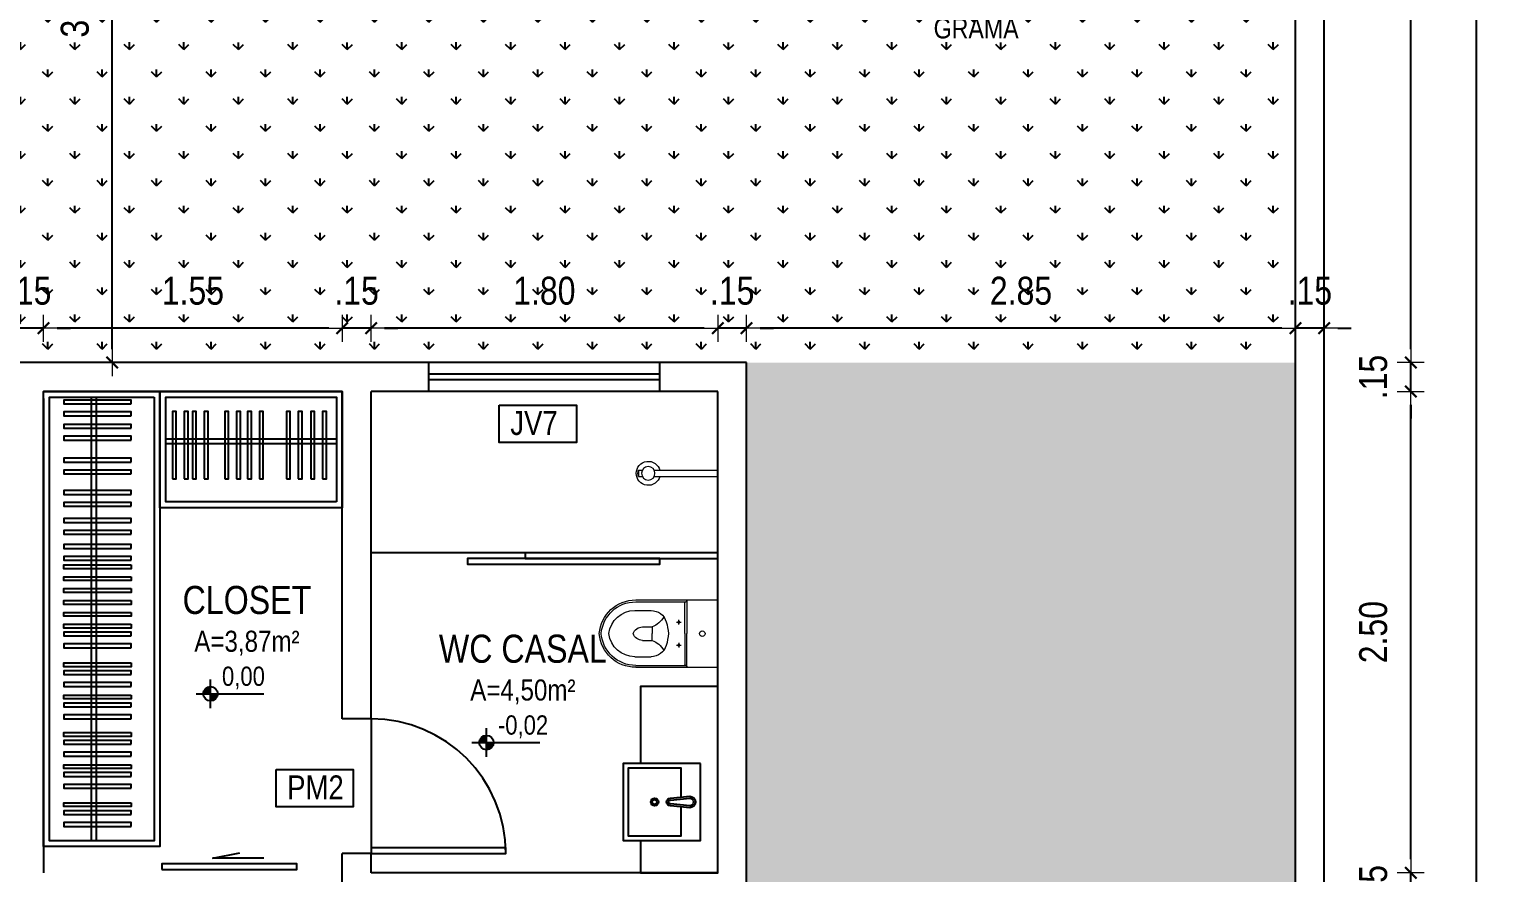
# Model space of a CAD drawing. Header units: millimetres. Extents: x -6300 to 1991, y -4770 to 4545.
# Drawn here: x 1511.11 to 1518.69, y 104.56 to 108.94 of the extents above; entities that cross this region are included whole.
import ezdxf
from ezdxf.enums import TextEntityAlignment as Align

# ---------------------------------------------------------------- set-up
doc = ezdxf.new("R2010")
doc.units = ezdxf.units.MM
doc.header["$LTSCALE"] = 20
doc.header["$MEASUREMENT"] = 0
doc.linetypes.add('HIDDEN2', pattern=[0.1875, 0.125, -0.0625])
doc.layers.get('0').update_dxf_attribs({"linetype": 'CONTINUOUS'})
doc.layers.get('DEFPOINTS').update_dxf_attribs({"linetype": 'CONTINUOUS'})
for name, color, linetype in [('003', 3, 'CONTINUOUS'), ('AR-MOB', 252, 'CONTINUOUS'), ('COTA', 7, 'CONTINUOUS'), ('E-hatch', 8, 'CONTINUOUS'), ('E-txt-g', 3, 'CONTINUOUS'), ('LAYER1', 7, 'CONTINUOUS'), ('MOB', 251, 'CONTINUOUS')]:
    doc.layers.add(name, color=color, linetype=linetype)
for name, color, linetype, lineweight in [('E-Lay-9', 9, 'CONTINUOUS', 9), ('E-Pen-C', 4, 'CONTINUOUS', 15), ('E-Pen-G', 3, 'CONTINUOUS', 30), ('E-Txt-W', 7, 'CONTINUOUS', 20)]:
    doc.layers.add(name, color=color, linetype=linetype, lineweight=lineweight)
doc.styles.add('F2', font='ARIALN.TTF')
doc.styles.add('REG60', font='romans.shx', dxfattribs={"width": 0.8, "height": 0.15})
doc.styles.add('REG80', font='romans.shx', dxfattribs={"width": 0.8, "height": 0.2})
doc.dimstyles.new('DIMENSION-1', dxfattribs={"dimtxt": 0.145, "dimasz": 0.07, "dimexe": 1, "dimexo": 0, "dimgap": 0.12, "dimtad": 1, "dimzin": 7, "dimdsep": 46, "dimtxsty": 'F2', "dimblk1": 'TRACO', "dimblk2": 'TRACO', "dimsah": 1, "dimcen": 1, "dimse1": 1, "dimse2": 1, "dimclrd": 4, "dimclre": 256, "dimclrt": 4, "dimadec": 8, "dimazin": 0, "dimtfac": 1, "dimtix": 1, "dimtmove": 2, "dimatfit": 3, "dimldrblk": 'TRACO', "dimfxl": 1, "dimtolj": 1, "dimtzin": 0, "dimarcsym": 0})
pattern_1 = [(90, (-60.41372, 66.12446), (-0.141421356, 0.141421356), [0.0375, -0.245342713]), (45, (-60.41372, 66.12446), (-0.141421356, 0.141421356), [0.0375, -0.1625]), (135, (-60.41372, 66.12446), (-0.141421356, -0.141421356), [0.0375, -0.1625])]

# ---------------------------------------------------------------- blocks, each defined once
blk = doc.blocks.new('TRACO')
at = {"layer": 'E-Pen-C'}
for p, q in [((-1, 0), (1, 0)), ((0, 1), (0, -1))]:
    blk.add_line(p, q, dxfattribs=at)
at = {"layer": 'E-Pen-G'}
blk.add_line((-0.42, -0.42), (0.42, 0.42), dxfattribs=at)
blk = doc.blocks.new('*D389')
at = {"layer": 'COTA', "color": 4, "linetype": 'Continuous', "lineweight": -2}
blk.add_line((1511.5373, 107.2779), (1511.5373, 110.8379), dxfattribs=at)
at = {"layer": 'DEFPOINTS', "color": 0, "linetype": 'Continuous'}
for p in [(1511.0309, 110.9079, -2.0762), (1511.5373, 110.9079), (1511.0309, 107.2079)]:
    blk.add_point(p, dxfattribs=at)
at = {"layer": 'COTA', "color": 4, "linetype": 'Continuous', "lineweight": -2, "xscale": 0.07, "yscale": 0.07, "zscale": 0.07}
for p, rotation in [((1511.5373, 110.9079), 90), ((1511.5373, 107.2079), 270)]:
    blk.add_blockref('TRACO', p, dxfattribs=dict(at, rotation=rotation))
at = {"layer": 'COTA', "color": 4, "linetype": 'Continuous', "insert": (1511.3433, 109.0579), "char_height": 0.145, "attachment_point": 5, "rotation": 90, "style": 'F2'}
blk.add_mtext('\\A1;3.70', dxfattribs=at)
blk = doc.blocks.new('*D414')
at = {"layer": 'COTA', "color": 4, "linetype": 'Continuous', "lineweight": -2}
for p, q in [((1518.2796, 104.6279), (1518.2796, 104.6979)), ((1518.2796, 104.4079), (1518.2796, 104.5579)), ((1518.2796, 104.3379), (1518.2796, 104.2679))]:
    blk.add_line(p, q, dxfattribs=at)
at = {"layer": 'DEFPOINTS', "color": 0, "linetype": 'Continuous'}
for p in [(1514.6809, 104.5579, -1.8296), (1518.2796, 104.5579), (1514.6809, 104.4079, -1.8296)]:
    blk.add_point(p, dxfattribs=at)
at = {"layer": 'COTA', "color": 4, "linetype": 'Continuous', "lineweight": -2, "xscale": 0.07, "yscale": 0.07, "zscale": 0.07}
for p, rotation in [((1518.2796, 104.5579), 270), ((1518.2796, 104.4079), 90)]:
    blk.add_blockref('TRACO', p, dxfattribs=dict(at, rotation=rotation))
at = {"layer": 'COTA', "color": 4, "linetype": 'Continuous', "insert": (1518.0855, 104.4829), "char_height": 0.145, "attachment_point": 5, "rotation": 90, "style": 'F2'}
blk.add_mtext('\\A1;.15', dxfattribs=at)
blk = doc.blocks.new('*D415')
at = {"layer": 'COTA', "color": 4, "linetype": 'Continuous', "lineweight": -2}
blk.add_line((1518.2796, 104.6279), (1518.2796, 106.9879), dxfattribs=at)
at = {"layer": 'DEFPOINTS', "color": 0, "linetype": 'Continuous'}
for p in [(1514.6809, 107.0579, -1.8296), (1518.2796, 107.0579), (1514.6809, 104.5579, -1.8296)]:
    blk.add_point(p, dxfattribs=at)
at = {"layer": 'COTA', "color": 4, "linetype": 'Continuous', "lineweight": -2, "xscale": 0.07, "yscale": 0.07, "zscale": 0.07}
for p, rotation in [((1518.2796, 107.0579), 90), ((1518.2796, 104.5579), 270)]:
    blk.add_blockref('TRACO', p, dxfattribs=dict(at, rotation=rotation))
at = {"layer": 'COTA', "color": 4, "linetype": 'Continuous', "insert": (1518.0855, 105.8079), "char_height": 0.145, "attachment_point": 5, "rotation": 90, "style": 'F2'}
blk.add_mtext('\\A1;2.50', dxfattribs=at)
blk = doc.blocks.new('*D416')
at = {"layer": 'COTA', "color": 4, "linetype": 'Continuous', "lineweight": -2}
for p, q in [((1518.2796, 107.2779), (1518.2796, 107.3479)), ((1518.2796, 107.0579), (1518.2796, 107.2079)), ((1518.2796, 106.9879), (1518.2796, 106.9179))]:
    blk.add_line(p, q, dxfattribs=at)
at = {"layer": 'DEFPOINTS', "color": 0, "linetype": 'Continuous'}
for p in [(1514.6809, 107.2079, -1.8296), (1518.2796, 107.2079), (1514.6809, 107.0579, -1.8296)]:
    blk.add_point(p, dxfattribs=at)
at = {"layer": 'COTA', "color": 4, "linetype": 'Continuous', "lineweight": -2, "xscale": 0.07, "yscale": 0.07, "zscale": 0.07}
for p, rotation in [((1518.2796, 107.2079), 270), ((1518.2796, 107.0579), 90)]:
    blk.add_blockref('TRACO', p, dxfattribs=dict(at, rotation=rotation))
at = {"layer": 'COTA', "color": 4, "linetype": 'Continuous', "insert": (1518.0855, 107.1329), "char_height": 0.145, "attachment_point": 5, "rotation": 90, "style": 'F2'}
blk.add_mtext('\\A1;.15', dxfattribs=at)
blk = doc.blocks.new('*D417')
at = {"layer": 'COTA', "color": 4, "linetype": 'Continuous', "lineweight": -2}
blk.add_line((1518.2796, 107.2779), (1518.2796, 114.3379), dxfattribs=at)
at = {"layer": 'DEFPOINTS', "color": 0, "linetype": 'Continuous'}
for p in [(1517.6809, 114.4079, -1.8296), (1518.2796, 114.4079), (1514.6809, 107.2079, -1.8296)]:
    blk.add_point(p, dxfattribs=at)
at = {"layer": 'COTA', "color": 4, "linetype": 'Continuous', "lineweight": -2, "xscale": 0.07, "yscale": 0.07, "zscale": 0.07}
for p, rotation in [((1518.2796, 114.4079), 90), ((1518.2796, 107.2079), 270)]:
    blk.add_blockref('TRACO', p, dxfattribs=dict(at, rotation=rotation))
at = {"layer": 'COTA', "color": 4, "linetype": 'Continuous', "insert": (1518.0855, 110.8079), "char_height": 0.145, "attachment_point": 5, "rotation": 90, "style": 'F2'}
blk.add_mtext('\\A1;7.20', dxfattribs=at)
blk = doc.blocks.new('*D419')
at = {"layer": 'COTA', "color": 4, "linetype": 'Continuous', "lineweight": -2}
blk.add_line((1518.6203, 114.4879), (1518.6203, 93.6279), dxfattribs=at)
at = {"layer": 'DEFPOINTS', "color": 0, "linetype": 'Continuous'}
for p in [(1517.8309, 114.5579, -1.8296), (1517.8309, 93.5579, -1.8296), (1518.6203, 93.5579)]:
    blk.add_point(p, dxfattribs=at)
at = {"layer": 'COTA', "color": 4, "linetype": 'Continuous', "lineweight": -2, "xscale": 0.07, "yscale": 0.07, "zscale": 0.07}
for p, rotation in [((1518.6203, 114.5579), 90), ((1518.6203, 93.5579), 270)]:
    blk.add_blockref('TRACO', p, dxfattribs=dict(at, rotation=rotation))
at = {"layer": 'COTA', "color": 4, "linetype": 'Continuous', "insert": (1518.4262, 104.0579), "char_height": 0.145, "attachment_point": 5, "rotation": 90, "style": 'F2'}
blk.add_mtext('\\A1;21.00', dxfattribs=at)
blk = doc.blocks.new('TXT-AMB75')
at = {"layer": 'E-txt-g', "style": 'REG80', "width": 0.8, "flags": 8}
blk.add_attdef('TXT', text='', height=0.2, dxfattribs=at).set_placement((0.005, 0.296), align=Align.CENTER)
at = {"layer": 'E-Txt-W', "style": 'REG60', "width": 0.8, "flags": 8}
blk.add_attdef('TXT', text='', height=0.15, dxfattribs=at).set_placement((0.005, 0.027), align=Align.CENTER)
blk = doc.blocks.new('NV')
at = {"color": 4, "linetype": 'ByBlock', "ltscale": 0.5}
for p, q in [((-1.414, -0.142), (-1.414, 0.107)), ((-1.539, -0.018), (-0.953, -0.018))]:
    blk.add_line(p, q, dxfattribs=at)
at = {"color": 4, "ltscale": 2.5}
blk.add_circle((-1.414, -0.018), 0.0622, dxfattribs=at)
at = {"color": 4}
for points in [[(-1.414, -0.018), (-1.458, 0.026), (-1.476, -0.018), (-1.472, 0.006)], [(-1.414, -0.018), (-1.414, 0.045), (-1.458, 0.026), (-1.438, 0.04)], [(-1.414, -0.018), (-1.352, -0.018), (-1.37, -0.062), (-1.357, -0.041)], [(-1.414, -0.018), (-1.37, -0.062), (-1.414, -0.08), (-1.39, -0.075)]]:
    blk.add_solid(points, dxfattribs=at)
at = {"layer": 'E-Txt-W', "color": 4, "ltscale": 2.5, "style": 'F2'}
blk.add_attdef('COTAPISO', (-1.306, 0.073), '', height=0.15, dxfattribs=at)
blk = doc.blocks.new('*D454')
at = {"layer": 'COTA', "color": 4, "linetype": 'Continuous', "lineweight": -2}
for p, q in [((1517.6109, 107.3863), (1517.5409, 107.3863)), ((1517.8309, 107.3863), (1517.6809, 107.3863)), ((1517.9009, 107.3863), (1517.9709, 107.3863))]:
    blk.add_line(p, q, dxfattribs=at)
at = {"layer": 'DEFPOINTS', "color": 0, "linetype": 'Continuous'}
for p in [(1517.6809, 107.3863), (1517.6809, 107.2714, -1.8296), (1517.8309, 107.2714, -1.8296)]:
    blk.add_point(p, dxfattribs=at)
at = {"layer": 'COTA', "color": 4, "linetype": 'Continuous', "lineweight": -2, "xscale": 0.07, "yscale": 0.07, "zscale": 0.07}
blk.add_blockref('TRACO', (1517.6809, 107.3863), dxfattribs=at)
at = {"layer": 'COTA', "color": 4, "linetype": 'Continuous', "lineweight": -2, "xscale": 0.07, "yscale": 0.07, "zscale": 0.07, "rotation": 180}
blk.add_blockref('TRACO', (1517.8309, 107.3863), dxfattribs=at)
at = {"layer": 'COTA', "color": 4, "linetype": 'Continuous', "insert": (1517.7559, 107.5803), "char_height": 0.145, "attachment_point": 5, "style": 'F2'}
blk.add_mtext('\\A1;.15', dxfattribs=at)
blk = doc.blocks.new('*D455')
at = {"layer": 'COTA', "color": 4, "linetype": 'Continuous', "lineweight": -2}
blk.add_line((1517.6109, 107.3863), (1514.9009, 107.3863), dxfattribs=at)
at = {"layer": 'DEFPOINTS', "color": 0, "linetype": 'Continuous'}
for p in [(1514.8309, 107.3863), (1517.6809, 107.2714, -1.8296), (1514.8309, 107.2079)]:
    blk.add_point(p, dxfattribs=at)
at = {"layer": 'COTA', "color": 4, "linetype": 'Continuous', "lineweight": -2, "xscale": 0.07, "yscale": 0.07, "zscale": 0.07, "rotation": 180}
blk.add_blockref('TRACO', (1514.8309, 107.3863), dxfattribs=at)
at = {"layer": 'COTA', "color": 4, "linetype": 'Continuous', "lineweight": -2, "xscale": 0.07, "yscale": 0.07, "zscale": 0.07}
blk.add_blockref('TRACO', (1517.6809, 107.3863), dxfattribs=at)
at = {"layer": 'COTA', "color": 4, "linetype": 'Continuous', "insert": (1516.2559, 107.5803), "char_height": 0.145, "attachment_point": 5, "style": 'F2'}
blk.add_mtext('\\A1;2.85', dxfattribs=at)
blk = doc.blocks.new('*D456')
at = {"layer": 'COTA', "color": 4, "linetype": 'Continuous', "lineweight": -2}
for p, q in [((1514.6109, 107.3863), (1514.5409, 107.3863)), ((1514.8309, 107.3863), (1514.6809, 107.3863)), ((1514.9009, 107.3863), (1514.9709, 107.3863))]:
    blk.add_line(p, q, dxfattribs=at)
at = {"layer": 'DEFPOINTS', "color": 0, "linetype": 'Continuous'}
for p in [(1514.6809, 107.3863), (1514.8309, 107.2079), (1514.6809, 107.0579, -1.8296)]:
    blk.add_point(p, dxfattribs=at)
at = {"layer": 'COTA', "color": 4, "linetype": 'Continuous', "lineweight": -2, "xscale": 0.07, "yscale": 0.07, "zscale": 0.07}
blk.add_blockref('TRACO', (1514.6809, 107.3863), dxfattribs=at)
at = {"layer": 'COTA', "color": 4, "linetype": 'Continuous', "lineweight": -2, "xscale": 0.07, "yscale": 0.07, "zscale": 0.07, "rotation": 180}
blk.add_blockref('TRACO', (1514.8309, 107.3863), dxfattribs=at)
at = {"layer": 'COTA', "color": 4, "linetype": 'Continuous', "insert": (1514.7559, 107.5803), "char_height": 0.145, "attachment_point": 5, "style": 'F2'}
blk.add_mtext('\\A1;.15', dxfattribs=at)
blk = doc.blocks.new('*D457')
at = {"layer": 'COTA', "color": 4, "linetype": 'Continuous', "lineweight": -2}
blk.add_line((1514.6109, 107.3863), (1512.9509, 107.3863), dxfattribs=at)
at = {"layer": 'DEFPOINTS', "color": 0, "linetype": 'Continuous'}
for p in [(1512.8809, 107.3863), (1512.8809, 107.0579, -1.8296), (1514.6809, 107.0579, -1.8296)]:
    blk.add_point(p, dxfattribs=at)
at = {"layer": 'COTA', "color": 4, "linetype": 'Continuous', "lineweight": -2, "xscale": 0.07, "yscale": 0.07, "zscale": 0.07, "rotation": 180}
blk.add_blockref('TRACO', (1512.8809, 107.3863), dxfattribs=at)
at = {"layer": 'COTA', "color": 4, "linetype": 'Continuous', "lineweight": -2, "xscale": 0.07, "yscale": 0.07, "zscale": 0.07}
blk.add_blockref('TRACO', (1514.6809, 107.3863), dxfattribs=at)
at = {"layer": 'COTA', "color": 4, "linetype": 'Continuous', "insert": (1513.7809, 107.5803), "char_height": 0.145, "attachment_point": 5, "style": 'F2'}
blk.add_mtext('\\A1;1.80', dxfattribs=at)
blk = doc.blocks.new('*D458')
at = {"layer": 'COTA', "color": 4, "linetype": 'Continuous', "lineweight": -2}
for p, q in [((1512.6609, 107.3863), (1512.5909, 107.3863)), ((1512.8809, 107.3863), (1512.7309, 107.3863)), ((1512.9509, 107.3863), (1513.0209, 107.3863))]:
    blk.add_line(p, q, dxfattribs=at)
at = {"layer": 'DEFPOINTS', "color": 0, "linetype": 'Continuous'}
for p in [(1512.7309, 107.3863), (1512.7309, 107.0579, -1.8296), (1512.8809, 107.0579, -1.8296)]:
    blk.add_point(p, dxfattribs=at)
at = {"layer": 'COTA', "color": 4, "linetype": 'Continuous', "lineweight": -2, "xscale": 0.07, "yscale": 0.07, "zscale": 0.07}
blk.add_blockref('TRACO', (1512.7309, 107.3863), dxfattribs=at)
at = {"layer": 'COTA', "color": 4, "linetype": 'Continuous', "lineweight": -2, "xscale": 0.07, "yscale": 0.07, "zscale": 0.07, "rotation": 180}
blk.add_blockref('TRACO', (1512.8809, 107.3863), dxfattribs=at)
at = {"layer": 'COTA', "color": 4, "linetype": 'Continuous', "insert": (1512.8059, 107.5803), "char_height": 0.145, "attachment_point": 5, "style": 'F2'}
blk.add_mtext('\\A1;.15', dxfattribs=at)
blk = doc.blocks.new('*D459')
at = {"layer": 'COTA', "color": 4, "linetype": 'Continuous', "lineweight": -2}
blk.add_line((1512.6609, 107.3863), (1511.2509, 107.3863), dxfattribs=at)
at = {"layer": 'DEFPOINTS', "color": 0, "linetype": 'Continuous'}
for p in [(1511.1809, 107.3863), (1511.1809, 107.0215, -1.8296), (1512.7309, 107.0579, -1.8296)]:
    blk.add_point(p, dxfattribs=at)
at = {"layer": 'COTA', "color": 4, "linetype": 'Continuous', "lineweight": -2, "xscale": 0.07, "yscale": 0.07, "zscale": 0.07, "rotation": 180}
blk.add_blockref('TRACO', (1511.1809, 107.3863), dxfattribs=at)
at = {"layer": 'COTA', "color": 4, "linetype": 'Continuous', "lineweight": -2, "xscale": 0.07, "yscale": 0.07, "zscale": 0.07}
blk.add_blockref('TRACO', (1512.7309, 107.3863), dxfattribs=at)
at = {"layer": 'COTA', "color": 4, "linetype": 'Continuous', "insert": (1511.9559, 107.5803), "char_height": 0.145, "attachment_point": 5, "style": 'F2'}
blk.add_mtext('\\A1;1.55', dxfattribs=at)
blk = doc.blocks.new('*D460')
at = {"layer": 'COTA', "color": 4, "linetype": 'Continuous', "lineweight": -2}
for p, q in [((1510.9609, 107.3863), (1510.8909, 107.3863)), ((1511.1809, 107.3863), (1511.0309, 107.3863)), ((1511.2509, 107.3863), (1511.3209, 107.3863))]:
    blk.add_line(p, q, dxfattribs=at)
at = {"layer": 'DEFPOINTS', "color": 0, "linetype": 'Continuous'}
for p in [(1511.0309, 107.3863), (1511.0309, 107.2079, -1.8296), (1511.1809, 107.0215, -1.8296)]:
    blk.add_point(p, dxfattribs=at)
at = {"layer": 'COTA', "color": 4, "linetype": 'Continuous', "lineweight": -2, "xscale": 0.07, "yscale": 0.07, "zscale": 0.07}
blk.add_blockref('TRACO', (1511.0309, 107.3863), dxfattribs=at)
at = {"layer": 'COTA', "color": 4, "linetype": 'Continuous', "lineweight": -2, "xscale": 0.07, "yscale": 0.07, "zscale": 0.07, "rotation": 180}
blk.add_blockref('TRACO', (1511.1809, 107.3863), dxfattribs=at)
at = {"layer": 'COTA', "color": 4, "linetype": 'Continuous', "insert": (1511.1059, 107.5803), "char_height": 0.145, "attachment_point": 5, "style": 'F2'}
blk.add_mtext('\\A1;.15', dxfattribs=at)
blk = doc.blocks.new('CUBA QUADRADA-flat-4-flat-1')
at = {"layer": 'MOB'}
blk.add_lwpolyline([(0, -0.2), (0.4, -0.2), (0.4, 0.2), (0, 0.2)], close=True, dxfattribs=at)
blk.add_lwpolyline([(0.1, -0.0255), (0.1, -0.175), (0.375, -0.175), (0.375, 0.175), (0.1, 0.175), (0.1, 0.0255)], dxfattribs=at)
for points in [[(0.155, -0.02), (0.055, -0.03, -1), (0.055, 0.03), (0.155, 0.02, -1)], [(0.155, -0.01), (0.055, -0.02, -1), (0.055, 0.02), (0.155, 0.01, -1)]]:
    blk.add_lwpolyline(points, format="xyb", close=True, dxfattribs=at)
for radius in [0.02, 0.0125]:
    blk.add_circle((0.2375, 0), radius, dxfattribs=at)
blk = doc.blocks.new('vaso-s')
at = {"color": 8}
for start, end in [(0, 180), (180, 0)]:
    blk.add_arc((0.08, 0), 0.0143, start, end, dxfattribs=at)
at = {"layer": 'E-Lay-9', "color": 8}
for p, q in [((0, 0.17), (0, 0)), ((0.4256, 0.175), (0.005, 0.175)), ((0.16, 0.17), (0.16, 0.17)), ((0.16, 0.17), (0.16, 0)), ((0.4256, 0.165), (0.165, 0.165)), ((0.17, 0), (0.17, 0.16)), ((0.4306, 0.12), (0.3459, 0.12)), ((0.2134, 0.06), (0.1891, 0.06)), ((0.2013, 0.0479), (0.2013, 0.0722)), ((0.3406, 0.035), (0.3406, 0)), ((0.3906, 0.035), (0.3406, 0.035)), ((0, -0.17), (0, 0)), ((0.16, -0.17), (0.16, 0)), ((0.17, 0), (0.17, -0.1601)), ((0.2134, -0.06), (0.1891, -0.06)), ((0.2013, -0.0479), (0.2013, -0.0722)), ((0.3406, -0.035), (0.3406, 0)), ((0.3906, -0.035), (0.3406, -0.035)), ((0.4306, -0.12), (0.3459, -0.12)), ((0.4256, -0.175), (0.005, -0.175)), ((0.16, -0.17), (0.16, -0.17)), ((0.4256, -0.165), (0.165, -0.165))]:
    blk.add_line(p, q, dxfattribs=at)
for centre in [(0.2013, 0.06), (0.2013, -0.06)]:
    blk.add_circle(centre, 0.005, dxfattribs=at)
for centre, radius, start, end in [((0.005, 0.17), 0.005, 90, 180), ((0.155, 0.17), 0.005, 0, 90), ((0.165, 0.17), 0.00495, 180, 270), ((0.165, 0.16), 0.00495, 0, 90), ((0.4256, -0.015), 0.19, 4.52806, 90), ((0.4256, -0.015), 0.18, 4.78019, 90), ((0.3459, 0.0375), 0.0825, 90, 163.03545), ((0.3754, 0.1358), 0.1066, 206.93947, 250.96472), ((0.4306, -0.015), 0.135, 6.37937, 90), ((0.518, -0.015), 0.2624, 163.03545, 176.7233), ((0.3906, -0.015), 0.05, 17.4576, 90), ((0.518, 0.015), 0.2624, 183.2767, 196.96455), ((0.3459, -0.0375), 0.0825, 196.96455, 270), ((0.3754, -0.1358), 0.1066, 109.03528, 153.06053), ((0.3906, 0.015), 0.05, 270, 342.5424), ((0.4256, 0.015), 0.19, 270, 355.47194), ((0.4256, 0.015), 0.18, 270, 355.21981), ((0.4306, 0.015), 0.135, 270, 353.62063), ((0.005, -0.17), 0.005, 180, 270), ((0.155, -0.17), 0.005, 270, 0), ((0.165, -0.17), 0.00495, 90, 180), ((0.165, -0.1601), 0.00495, 270, 0)]:
    blk.add_arc(centre, radius, start, end, dxfattribs=at)
blk = doc.blocks.new('Chuveiro')
at = {"layer": 'E-Lay-9', "color": 8}
for p, q in [((-0.0311, 0.0156), (-0.3604, 0.0156)), ((0.0509, 0.0156), (0.0311, 0.0156)), ((0.0509, 0.0156), (0.0509, -0.0156)), ((-0.0311, -0.0156), (-0.3604, -0.0156)), ((0.0509, -0.0156), (0.0311, -0.0156))]:
    blk.add_line(p, q, dxfattribs=at)
blk.add_circle((0, 0), 0.0348, dxfattribs=at)
for centre, radius, start, end in [((0, 0), 0.0624, 194.4775, 165.5225), ((0.0093, 0), 0.0444, 339.42663, 20.57337)]:
    blk.add_arc(centre, radius, start, end, dxfattribs=at)

msp = doc.modelspace()

# ---------------------------------------------------------------- hatches: boundary and pattern name
at = {"layer": 'COTA', "linetype": 'Continuous'}
h = msp.add_hatch(dxfattribs=at)
h.set_pattern_fill('PATIO3', color=8, scale=0.6, style=0, pattern_type=2)
h.set_pattern_definition([(243.4349, (-60.29372, 66.72446), (0.600000786, 0.599999495), [0.201246, -1.1403948]), (153.4349, (-60.17372, 66.66446), (0.599999495, -0.600000786), [0.1341642, -1.2074766]), (153.4349, (-60.02372, 66.66446), (0.599999495, -0.600000786), [0.1341642, -1.2074766]), (243.4349, (-60.14372, 66.72446), (0.600000786, 0.599999495), [0.0670818, -1.274559]), (153.4349, (-59.87372, 66.66446), (0.599999495, -0.600000786), [0.1341642, -1.2074766]), (243.4349, (-59.99372, 66.72446), (0.600000786, 0.599999495), [0.1341642, -1.2074766]), (158.1986, (-59.81372, 66.71246), (-1.800000164, 0.599999946), [0.0323112, -3.1987878]), (243.4349, (-59.84372, 66.72446), (0.600000786, 0.599999495), [0.0670818, -1.274559]), (154.9831, (-59.813717, 66.562465), (-7.7999997481, 3.60000110015), [0.0993174, -9.8324496]), (63.4349, (-59.99372, 66.42446), (-0.600000786, -0.599999495), [0.201246, -1.1403948]), (153.4349, (-59.93372, 66.54446), (0.599999495, -0.600000786), [0.1341642, -1.2074766]), (63.4349, (-60.14372, 66.42446), (-0.600000786, -0.599999495), [0.0670818, -1.274559]), (153.4349, (-60.08372, 66.54446), (0.599999495, -0.600000786), [0.1341642, -1.2074766]), (153.4349, (-60.23372, 66.54446), (0.599999495, -0.600000786), [0.1341642, -1.2074766]), (63.4349, (-60.29372, 66.42446), (-0.600000786, -0.599999495), [0.201246, -1.1403948]), (63.4349, (-59.90372, 66.30446), (-0.600000786, -0.599999495), [0.201246, -1.1403948]), (153.4349, (-59.84372, 66.42446), (0.599999495, -0.600000786), [0.1341642, -1.2074766]), (153.4349, (-59.99372, 66.42446), (0.599999495, -0.600000786), [0.1341642, -1.2074766]), (63.4349, (-60.20372, 66.30446), (-0.600000786, -0.599999495), [0.1341642, -1.2074766]), (153.4349, (-60.14372, 66.42446), (0.599999495, -0.600000786), [0.1341642, -1.2074766]), (153.4349, (-60.29372, 66.42446), (0.599999495, -0.600000786), [0.1341642, -1.2074766]), (63.4349, (-60.41372, 66.18446), (-0.600000786, -0.599999495), [0.201246, -1.1403948]), (153.4349, (-59.81372, 66.33446), (0.599999495, -0.600000786), [0.0670818, -1.274559]), (153.4349, (-59.90372, 66.30446), (0.599999495, -0.600000786), [0.1341642, -1.2074766]), (153.4349, (-60.05372, 66.30446), (0.599999495, -0.600000786), [0.1341642, -1.2074766]), (153.4349, (-60.20372, 66.30446), (0.599999495, -0.600000786), [0.1341642, -1.2074766]), (153.4349, (-60.35372, 66.30446), (0.599999495, -0.600000786), [0.0670818, -1.274559]), (153.4349, (-59.81372, 66.18446), (0.599999495, -0.600000786), [0.1341642, -1.2074766]), (63.4349, (-59.99372, 66.12446), (-0.600000786, -0.599999495), [0.1341642, -1.2074766]), (153.4349, (-59.96372, 66.18446), (0.599999495, -0.600000786), [0.1341642, -1.2074766]), (243.4349, (-60.23372, 66.24446), (0.600000786, 0.599999495), [0.1341642, -1.2074766]), (153.4349, (-60.11372, 66.18446), (0.599999495, -0.600000786), [0.1341642, -1.2074766]), (153.4349, (-60.26372, 66.18446), (0.599999495, -0.600000786), [0.1341642, -1.2074766]), (154.9831, (-60.323717, 66.664465), (-7.7999997481, 3.60000110015), [0.0993174, -9.8324496]), (158.1986, (-60.38372, 66.54446), (-1.800000164, 0.599999946), [0.0323112, -3.1987878]), (243.4349, (-60.02372, 66.36446), (0.600000786, 0.599999495), [0.201246, -1.1403948]), (63.4349, (-60.08372, 66.54446), (-0.600000786, -0.599999495), [0.0670818, -1.274559])])
h.paths.add_polyline_path([(1495.6809, 100.3079), (1496.8349, 100.3068), (1496.8309, 100.3079), (1496.8308, 106.0572), (1511.0309, 106.0572), (1511.0309, 107.2079), (1511.0309, 110.9079), (1507.3952, 110.9079), (1507.3586, 110.5079), (1507.2552, 110.1447), (1507.0517, 109.8362), (1506.7183, 109.5037), (1506.3612, 109.2976), (1505.9889, 109.1876), (1505.7611, 109.1656), (1495.6809, 109.1656)])
h.paths.add_polyline_path([(1504.745, 107.0713), (1505.2243, 106.7954), (1507.6022, 106.849), (1508.8032, 106.877), (1509.1594, 106.98), (1509.2816, 107.6688), (1509.2699, 108.1418), (1509.1669, 108.4659), (1509.0519, 108.6391), (1508.2645, 108.7222), (1505.9923, 108.7513), (1505.3321, 108.7158), (1504.7131, 108.5745), (1504.669, 108.2366), (1504.6697, 107.2448), (1504.7177, 107.077)], flags=16)
h.paths.add_polyline_path([(1502.3847, 107.3914), (1502.3847, 107.4288), (1502.3704, 107.4259), (1502.3583, 107.4178)], flags=24)
h.paths.add_polyline_path([(1502.3847, 107.3914), (1502.3583, 107.4178), (1502.3502, 107.4057), (1502.3474, 107.3914)], flags=8)
h.paths.add_polyline_path([(1502.3847, 107.3914), (1502.422, 107.3914), (1502.4192, 107.3772), (1502.4111, 107.365)], flags=8)
h.paths.add_polyline_path([(1502.3847, 107.3914), (1502.4111, 107.365), (1502.399, 107.357), (1502.3847, 107.3541)], flags=24)
edge = h.paths.add_edge_path(flags=16)
edge.add_line((1502.3847, 107.3168), (1502.3847, 107.4661))
edge = h.paths.add_edge_path(flags=16)
edge.add_arc((1502.3847, 107.3914), 0.0373, 0, 360)
edge = h.paths.add_edge_path(flags=16)
edge.add_line((1502.3101, 107.3914), (1502.6612, 107.3914))
h.paths.add_polyline_path([(1502.4144, 107.3825), (1502.7356, 107.3825), (1502.7356, 107.5628), (1502.4144, 107.5628)], flags=24)
h.paths.add_polyline_path([(1502.0396, 107.7656), (1503.1086, 107.7656), (1503.1086, 107.9919), (1502.0396, 107.9919)], flags=24)
h.paths.add_polyline_path([(1502.233, 107.5549), (1502.9151, 107.5549), (1502.9151, 107.7521), (1502.233, 107.7521)], flags=24)
h.paths.add_polyline_path([(1496.704, 107.0713), (1497.1833, 106.7954), (1499.5612, 106.8491), (1500.7622, 106.877), (1501.1184, 106.9801), (1501.2405, 107.6688), (1501.2288, 108.1418), (1501.1258, 108.4659), (1501.0108, 108.6392), (1500.2235, 108.7223), (1497.9513, 108.7513), (1497.291, 108.7159), (1496.6721, 108.5745), (1496.6279, 108.2366), (1496.6286, 107.2449), (1496.6767, 107.0771)], flags=16)
h.paths.add_polyline_path([(1495.913, 107.5519), (1496.3133, 107.5519), (1496.3133, 107.3573), (1495.913, 107.3573)], flags=16)
h.paths.add_polyline_path([(1495.716, 105.5361), (1495.716, 108.5361), (1495.686, 108.5361), (1495.686, 105.5361)], flags=16)
h.paths.add_polyline_path([(1495.716, 101.0325), (1495.716, 104.5361), (1495.686, 104.5361), (1495.686, 101.0325)], flags=16)
h.paths.add_polyline_path([(1495.913, 103.3881), (1496.3133, 103.3881), (1496.3133, 103.1934), (1495.913, 103.1934)], flags=16)
h.paths.add_polyline_path([(1502.132, 106.9564), (1503.211, 106.9564), (1503.211, 107.1608), (1502.132, 107.1608)], flags=24)
h.paths.add_polyline_path([(1502.0076, 107.1242), (1503.4609, 107.1242), (1503.4609, 107.2874), (1502.0076, 107.2874)], flags=24)
h.paths.add_polyline_path([(1503.2854, 106.4149), (1503.6813, 106.4149), (1503.6813, 106.7168), (1503.2854, 106.7168)], flags=24)
h.paths.add_polyline_path([(1503.9482, 107.4162), (1503.9482, 107.812), (1503.6463, 107.812), (1503.6463, 107.4162)], flags=24)
h.paths.add_polyline_path([(1499.8837, 106.4149), (1500.2796, 106.4149), (1500.2796, 106.7168), (1499.8837, 106.7168)], flags=24)
h.paths.add_polyline_path([(1501.7756, 106.4149), (1502.0791, 106.4149), (1502.0791, 106.7168), (1501.7756, 106.7168)], flags=24)
h.paths.add_polyline_path([(1504.8769, 106.4149), (1505.1804, 106.4149), (1505.1804, 106.7168), (1504.8769, 106.7168)], flags=24)
h.paths.add_polyline_path([(1506.3599, 106.4149), (1506.7557, 106.4149), (1506.7557, 106.7168), (1506.3599, 106.7168)], flags=24)
h.paths.add_polyline_path([(1507.9259, 106.4149), (1508.2293, 106.4149), (1508.2293, 106.7168), (1507.9259, 106.7168)], flags=24)
h.paths.add_polyline_path([(1509.4093, 106.4149), (1509.8051, 106.4149), (1509.8051, 106.7168), (1509.4093, 106.7168)], flags=24)
h.paths.add_polyline_path([(1510.4527, 106.4295), (1510.4527, 106.8254), (1510.1508, 106.8254), (1510.1508, 106.4295)], flags=24)
h.paths.add_polyline_path([(1495.8781, 106.4149), (1496.274, 106.4149), (1496.274, 106.7168), (1495.8781, 106.7168)], flags=24)
h.paths.add_polyline_path([(1497.1281, 106.4149), (1497.5239, 106.4149), (1497.5239, 106.7168), (1497.1281, 106.7168)], flags=24)
h.paths.add_polyline_path([(1497.9255, 106.4149), (1498.229, 106.4149), (1498.229, 106.7168), (1497.9255, 106.7168)], flags=24)
h.paths.add_polyline_path([(1510.7056, 110.1912), (1511.0878, 110.1912), (1511.0878, 110.4827), (1510.7056, 110.4827)], flags=9)
h.paths.add_polyline_path([(1509.5786, 110.1912), (1509.8715, 110.1912), (1509.8715, 110.4827), (1509.5786, 110.4827)], flags=24)
h.paths.add_polyline_path([(1508.4408, 110.1912), (1508.823, 110.1912), (1508.823, 110.4827), (1508.4408, 110.4827)], flags=24)
h.paths.add_polyline_path([(1507.3952, 110.1912), (1507.6882, 110.1912), (1507.6882, 110.4827), (1507.3952, 110.4827)], flags=24)
h.paths.add_polyline_path([(1509.7758, 110.4927), (1511.5548, 110.4927), (1511.5548, 110.7649), (1509.7758, 110.7649)], flags=9)
h.paths.add_polyline_path([(1496.6134, 102.9851), (1496.6134, 103.3809), (1496.3116, 103.3809), (1496.3116, 102.9851)], flags=24)
at = {"layer": 'E-hatch'}
h = msp.add_hatch(dxfattribs=at)
h.set_pattern_fill('GRASS', color=8, scale=0.2, style=0)
h.set_pattern_definition(pattern_1)
h.paths.add_polyline_path([(1511.0309, 110.9079), (1511.0309, 107.2079), (1517.6809, 107.2079), (1517.6809, 114.4079), (1514.3952, 114.4079), (1514.3952, 110.9079)])
h.paths.add_polyline_path([(1515.7045, 109.0438), (1515.7045, 109.0811), (1515.6902, 109.0783), (1515.6781, 109.0702)], flags=24)
h.paths.add_polyline_path([(1515.7045, 109.0438), (1515.6781, 109.0702), (1515.67, 109.0581), (1515.6672, 109.0438)], flags=24)
h.paths.add_polyline_path([(1515.7045, 109.0438), (1515.7419, 109.0438), (1515.739, 109.0295), (1515.7309, 109.0174)], flags=24)
h.paths.add_polyline_path([(1515.7045, 109.0438), (1515.7309, 109.0174), (1515.7188, 109.0093), (1515.7045, 109.0065)], flags=24)
edge = h.paths.add_edge_path(flags=16)
edge.add_line((1515.7045, 108.9692), (1515.7045, 109.1185))
edge = h.paths.add_edge_path(flags=16)
edge.add_arc((1515.7045, 109.0438), 0.0373, 0, 360)
edge = h.paths.add_edge_path(flags=16)
edge.add_line((1515.6299, 109.0438), (1515.981, 109.0438))
h.paths.add_polyline_path([(1515.7342, 109.0349), (1516.0554, 109.0349), (1516.0554, 109.2152), (1515.7342, 109.2152)], flags=24)
h.paths.add_polyline_path([(1515.356, 109.4121), (1516.4318, 109.4121), (1516.4318, 109.6877), (1515.356, 109.6877)], flags=24)
h.paths.add_polyline_path([(1515.5528, 109.2073), (1516.235, 109.2073), (1516.235, 109.4045), (1515.5528, 109.4045)], flags=24)
h.paths.add_polyline_path([(1514.4532, 113.7172), (1514.8535, 113.7172), (1514.8535, 113.5225), (1514.4532, 113.5225)], flags=16)
h.paths.add_polyline_path([(1510.95, 107.4302), (1511.2534, 107.4302), (1511.2534, 107.732), (1510.95, 107.732)], flags=9)
h.paths.add_polyline_path([(1511.7526, 107.4302), (1512.1484, 107.4302), (1512.1484, 107.732), (1511.7526, 107.732)], flags=24)
h.paths.add_polyline_path([(1512.65, 107.4302), (1512.9534, 107.4302), (1512.9534, 107.732), (1512.65, 107.732)], flags=24)
h.paths.add_polyline_path([(1513.5782, 107.4302), (1513.974, 107.4302), (1513.974, 107.732), (1513.5782, 107.732)], flags=24)
h.paths.add_polyline_path([(1514.6, 107.4302), (1514.9034, 107.4302), (1514.9034, 107.732), (1514.6, 107.732)], flags=24)
h.paths.add_polyline_path([(1516.0591, 107.4302), (1516.455, 107.4302), (1516.455, 107.732), (1516.0591, 107.732)], flags=24)
h.paths.add_polyline_path([(1511.4934, 108.8608), (1511.4934, 109.2566), (1511.1916, 109.2566), (1511.1916, 108.8608)], flags=24)
h.paths.add_polyline_path([(1515.775, 108.8626), (1516.2714, 108.8626), (1516.2714, 109.0259), (1515.775, 109.0259)], flags=24)
h.paths.add_polyline_path([(1514.0952, 110.1912), (1514.3882, 110.1912), (1514.3882, 110.4827), (1514.0952, 110.4827)], flags=24)
h.paths.add_polyline_path([(1512.9574, 110.1912), (1513.3396, 110.1912), (1513.3396, 110.4827), (1512.9574, 110.4827)], flags=24)
h.paths.add_polyline_path([(1511.9119, 110.1912), (1512.2049, 110.1912), (1512.2049, 110.4827), (1511.9119, 110.4827)], flags=24)
h.paths.add_polyline_path([(1515.7304, 112.4675), (1515.7304, 112.8497), (1515.4389, 112.8497), (1515.4389, 112.4675)], flags=24)
h.paths.add_polyline_path([(1515.2929, 110.9079), (1515.2929, 111.2009), (1515.0014, 111.2009), (1515.0014, 110.9079)], flags=24)
h.paths.add_polyline_path([(1515.2929, 111.9365), (1515.2929, 112.3187), (1515.0014, 112.3187), (1515.0014, 111.9365)], flags=24)
h.paths.add_polyline_path([(1515.2929, 112.9823), (1515.2929, 113.2753), (1515.0014, 113.2753), (1515.0014, 112.9823)], flags=24)
h.paths.add_polyline_path([(1515.2929, 113.6122), (1515.2929, 113.9943), (1515.0014, 113.9943), (1515.0014, 113.6122)], flags=24)
h.paths.add_polyline_path([(1514.8236, 111.779), (1514.8236, 113.5581), (1514.5514, 113.5581), (1514.5514, 111.779)], flags=24)
h.paths.add_polyline_path([(1514.5337, 114.0251), (1514.5337, 114.3285), (1514.2319, 114.3285), (1514.2319, 114.0251)], flags=24)
h.paths.add_polyline_path([(1509.7758, 110.4927), (1511.5548, 110.4927), (1511.5548, 110.7649), (1509.7758, 110.7649)], flags=9)
h = msp.add_hatch(dxfattribs=at)
h.set_pattern_fill('GRASS', color=8, scale=0.2, style=0)
h.set_pattern_definition(pattern_1)
h.paths.add_polyline_path([(1512.3809, 95.0579), (1514.8309, 95.0579), (1514.8309, 107.2079), (1517.6809, 107.2079), (1517.6809, 93.7079), (1512.3809, 93.7079)])
h.paths.add_polyline_path([(1514.9177, 96.0882), (1515.318, 96.0882), (1515.318, 95.8935), (1514.9177, 95.8935)], flags=16)
h.paths.add_polyline_path([(1514.9089, 98.5649), (1515.3092, 98.5649), (1515.3092, 98.3702), (1514.9089, 98.3702)], flags=16)
h.paths.add_polyline_path([(1516.1928, 99.4775), (1516.1928, 99.5148), (1516.1786, 99.512), (1516.1665, 99.5039)], flags=24)
h.paths.add_polyline_path([(1516.1928, 99.4775), (1516.1665, 99.5039), (1516.1584, 99.4918), (1516.1555, 99.4775)], flags=24)
h.paths.add_polyline_path([(1516.1928, 99.4775), (1516.2302, 99.4775), (1516.2273, 99.4632), (1516.2192, 99.4511)], flags=24)
h.paths.add_polyline_path([(1516.1928, 99.4775), (1516.2192, 99.4511), (1516.2071, 99.443), (1516.1928, 99.4401)], flags=24)
edge = h.paths.add_edge_path(flags=16)
edge.add_line((1516.1928, 99.4028), (1516.1928, 99.5521))
edge = h.paths.add_edge_path(flags=16)
edge.add_arc((1516.1928, 99.4775), 0.0373, 0, 360)
edge = h.paths.add_edge_path(flags=16)
edge.add_line((1516.1182, 99.4775), (1516.4693, 99.4775))
h.paths.add_polyline_path([(1516.2225, 99.4686), (1516.5437, 99.4686), (1516.5437, 99.6489), (1516.2225, 99.6489)], flags=24)
h.paths.add_polyline_path([(1515.9804, 99.8406), (1516.784, 99.8406), (1516.784, 100.0801), (1515.9804, 100.0801)], flags=24)
h.paths.add_polyline_path([(1516.0411, 99.641), (1516.7233, 99.641), (1516.7233, 99.8381), (1516.0411, 99.8381)], flags=24)
h.paths.add_polyline_path([(1514.9089, 102.2827), (1515.3092, 102.2827), (1515.3092, 102.0881), (1514.9089, 102.0881)], flags=16)
h.paths.add_polyline_path([(1516.1338, 97.2635), (1516.5296, 97.2635), (1516.5296, 97.5653), (1516.1338, 97.5653)], flags=24)
h.paths.add_polyline_path([(1516.2633, 99.2963), (1516.7597, 99.2963), (1516.7597, 99.4595), (1516.2633, 99.4595)], flags=24)

# ---------------------------------------------------------------- linework, layer by layer
at = {"color": 8}
for points in [[(1511.7849, 107.0579), (1511.7849, 104.6943), (1511.1809, 104.6943), (1511.1809, 107.0579)], [(1511.7549, 107.0279), (1511.7549, 104.7243), (1511.2109, 104.7243), (1511.2109, 107.0279)], [(1512.7309, 106.4539), (1511.7849, 106.4539), (1511.7849, 107.0579), (1512.7309, 107.0579)], [(1512.7009, 106.4839), (1511.8149, 106.4839), (1511.8149, 107.0279), (1512.7009, 107.0279)]]:
    msp.add_lwpolyline(points, close=True, dxfattribs=at)
at = {"color": 6}
for points, elevation in [([(1513.5468, 106.9875), (1513.9471, 106.9875), (1513.9471, 106.7928), (1513.5468, 106.7928)], 3.6592), ([(1512.3881, 105.0943), (1512.7883, 105.0943), (1512.7883, 104.8997), (1512.3881, 104.8997)], 1.8296)]:
    msp.add_lwpolyline(points, close=True, dxfattribs=dict(at, elevation=elevation))
at = {"color": 7}
for points in [[(1514.3809, 106.1902), (1513.3818, 106.1902), (1513.3818, 106.1602), (1514.3809, 106.1602)], [(1514.6809, 106.2202), (1513.6818, 106.2202), (1513.6818, 106.1902), (1514.6809, 106.1902)]]:
    msp.add_lwpolyline(points, close=True, dxfattribs=at)
at = {"color": 8}
msp.add_lwpolyline([(1514.2809, 104.7256), (1514.2809, 104.5579), (1514.6809, 104.5579), (1514.6809, 105.525), (1514.2809, 105.525), (1514.2809, 105.1256)], dxfattribs=at)
at = {"color": 8, "linetype": 'HIDDEN2'}
msp.add_arc((1512.8809, 104.6579), 0.7, 0, 90, dxfattribs=at)
at = {"layer": '003', "color": 8, "ltscale": 0.5}
for p, q in [((1511.4283, 107.0279), (1511.4283, 104.7243)), ((1511.4533, 107.0279), (1511.4533, 104.7243)), ((1512.7009, 106.8105), (1511.8149, 106.8105)), ((1512.7009, 106.7855), (1511.8149, 106.7855))]:
    msp.add_line(p, q, dxfattribs=at)
for points in [[(1511.6355, 106.9931), (1511.6355, 107.0131), (1511.2855, 107.0131), (1511.2855, 106.9931)], [(1511.6355, 106.9315), (1511.6355, 106.9515), (1511.2855, 106.9515), (1511.2855, 106.9315)], [(1511.8493, 106.6033), (1511.8693, 106.6033), (1511.8693, 106.9533), (1511.8493, 106.9533)], [(1511.9108, 106.6033), (1511.9308, 106.6033), (1511.9308, 106.9533), (1511.9108, 106.9533)], [(1511.9536, 106.6033), (1511.9736, 106.6033), (1511.9736, 106.9533), (1511.9536, 106.9533)], [(1512.0151, 106.6033), (1512.0351, 106.6033), (1512.0351, 106.9533), (1512.0151, 106.9533)], [(1512.1216, 106.6033), (1512.1416, 106.6033), (1512.1416, 106.9533), (1512.1216, 106.9533)], [(1512.1831, 106.6033), (1512.2031, 106.6033), (1512.2031, 106.9533), (1512.1831, 106.9533)], [(1512.2395, 106.6033), (1512.2595, 106.6033), (1512.2595, 106.9533), (1512.2395, 106.9533)], [(1512.3011, 106.6033), (1512.3211, 106.6033), (1512.3211, 106.9533), (1512.3011, 106.9533)], [(1512.4415, 106.6033), (1512.4615, 106.6033), (1512.4615, 106.9533), (1512.4415, 106.9533)], [(1512.5031, 106.6033), (1512.5231, 106.6033), (1512.5231, 106.9533), (1512.5031, 106.9533)], [(1512.5681, 106.6033), (1512.5881, 106.6033), (1512.5881, 106.9533), (1512.5681, 106.9533)], [(1512.6297, 106.6033), (1512.6497, 106.6033), (1512.6497, 106.9533), (1512.6297, 106.9533)], [(1511.6355, 106.8665), (1511.6355, 106.8865), (1511.2855, 106.8865), (1511.2855, 106.8665)], [(1511.6355, 106.8049), (1511.6355, 106.8249), (1511.2855, 106.8249), (1511.2855, 106.8049)], [(1511.6355, 106.6912), (1511.6355, 106.7112), (1511.2855, 106.7112), (1511.2855, 106.6912)], [(1511.6355, 106.6296), (1511.6355, 106.6496), (1511.2855, 106.6496), (1511.2855, 106.6296)], [(1511.6355, 106.5232), (1511.6355, 106.5432), (1511.2855, 106.5432), (1511.2855, 106.5232)], [(1511.6355, 106.4616), (1511.6355, 106.4816), (1511.2855, 106.4816), (1511.2855, 106.4616)], [(1511.6355, 106.3774), (1511.6355, 106.3974), (1511.2855, 106.3974), (1511.2855, 106.3774)], [(1511.6355, 106.3159), (1511.6355, 106.3359), (1511.2855, 106.3359), (1511.2855, 106.3159)], [(1511.6355, 106.2428), (1511.6355, 106.2628), (1511.2855, 106.2628), (1511.2855, 106.2428)], [(1511.6355, 106.1812), (1511.6355, 106.2012), (1511.2855, 106.2012), (1511.2855, 106.1812)], [(1511.6355, 106.1569), (1511.6355, 106.1369), (1511.2855, 106.1369), (1511.2855, 106.1569)], [(1511.6355, 106.0953), (1511.6355, 106.0753), (1511.2855, 106.0753), (1511.2855, 106.0953)], [(1511.6355, 106.0337), (1511.6355, 106.0137), (1511.2855, 106.0137), (1511.2855, 106.0337)], [(1511.6355, 105.9722), (1511.6355, 105.9522), (1511.2855, 105.9522), (1511.2855, 105.9722)], [(1511.6355, 105.9106), (1511.6355, 105.8906), (1511.2855, 105.8906), (1511.2855, 105.9106)], [(1511.6355, 105.849), (1511.6355, 105.829), (1511.2855, 105.829), (1511.2855, 105.849)], [(1511.6355, 105.788), (1511.6355, 105.808), (1511.2855, 105.808), (1511.2855, 105.788)], [(1511.6355, 105.7265), (1511.6355, 105.7465), (1511.2855, 105.7465), (1511.2855, 105.7265)], [(1511.6355, 105.6481), (1511.6355, 105.6281), (1511.2855, 105.6281), (1511.2855, 105.6481)], [(1511.6355, 105.5871), (1511.6355, 105.6071), (1511.2855, 105.6071), (1511.2855, 105.5871)], [(1511.6355, 105.5256), (1511.6355, 105.5456), (1511.2855, 105.5456), (1511.2855, 105.5256)], [(1511.6355, 105.4807), (1511.6355, 105.4607), (1511.2855, 105.4607), (1511.2855, 105.4807)], [(1511.6355, 105.4197), (1511.6355, 105.4397), (1511.2855, 105.4397), (1511.2855, 105.4197)], [(1511.6355, 105.3582), (1511.6355, 105.3782), (1511.2855, 105.3782), (1511.2855, 105.3582)], [(1511.6355, 105.2865), (1511.6355, 105.2665), (1511.2855, 105.2665), (1511.2855, 105.2865)], [(1511.6355, 105.2255), (1511.6355, 105.2455), (1511.2855, 105.2455), (1511.2855, 105.2255)], [(1511.6355, 105.164), (1511.6355, 105.184), (1511.2855, 105.184), (1511.2855, 105.164)], [(1511.6355, 105.1191), (1511.6355, 105.0991), (1511.2855, 105.0991), (1511.2855, 105.1191)], [(1511.6355, 105.0581), (1511.6355, 105.0781), (1511.2855, 105.0781), (1511.2855, 105.0581)], [(1511.6355, 104.9966), (1511.6355, 105.0166), (1511.2855, 105.0166), (1511.2855, 104.9966)], [(1511.6355, 104.9215), (1511.6355, 104.9015), (1511.2855, 104.9015), (1511.2855, 104.9215)], [(1511.6355, 104.8605), (1511.6355, 104.8805), (1511.2855, 104.8805), (1511.2855, 104.8605)], [(1511.6355, 104.799), (1511.6355, 104.819), (1511.2855, 104.819), (1511.2855, 104.799)]]:
    msp.add_lwpolyline(points, close=True, dxfattribs=at)
at = {"layer": 'COTA', "color": 5, "linetype": 'Continuous'}
for p, q in [((1517.8309, 93.5579), (1517.8309, 114.5579)), ((1517.6809, 93.7079), (1517.6809, 114.4079)), ((1514.8309, 107.2079), (1511.0309, 107.2079)), ((1514.8309, 102.9341), (1514.8309, 107.2079)), ((1514.8309, 102.9341, 1.8296), (1514.8309, 107.2079, 1.8296)), ((1512.7309, 107.0579), (1511.1809, 107.0579)), ((1511.1809, 107.0215), (1511.1809, 104.5579)), ((1512.7309, 105.3579), (1512.7309, 107.0579)), ((1514.6809, 107.0579), (1512.8809, 107.0579)), ((1512.8809, 105.3579), (1512.8809, 107.0579)), ((1514.6809, 104.5579), (1514.6809, 107.0579)), ((1512.8809, 105.3579), (1512.7309, 105.3579)), ((1512.7309, 104.4079), (1512.7309, 104.6579)), ((1512.8809, 104.6579), (1512.7309, 104.6579)), ((1512.8809, 104.5579), (1512.8809, 104.6579)), ((1514.6809, 104.5579), (1512.8809, 104.5579))]:
    msp.add_line(p, q, dxfattribs=at)
at = {"layer": 'COTA', "color": 8, "linetype": 'HIDDEN2'}
for p, q in [((1513.1809, 107.0579), (1513.1809, 107.2079)), ((1514.3809, 107.0579), (1514.3809, 107.2079)), ((1514.3809, 107.1479), (1513.1809, 107.1479)), ((1514.3809, 107.1179), (1513.1809, 107.1179))]:
    msp.add_line(p, q, dxfattribs=at)
at = {"layer": 'COTA', "color": 8, "linetype": 'Continuous'}
for p, q in [((1514.6809, 106.2202), (1512.8809, 106.2202)), ((1514.8309, 104.5579, 1.8296), (1514.8309, 105.9079, 1.8296)), ((1512.8809, 105.3579), (1512.8809, 104.6729))]:
    msp.add_line(p, q, dxfattribs=at)
at = {"layer": 'COTA', "color": 7, "linetype": 'Continuous'}
msp.add_lwpolyline([(1512.8809, 104.6579), (1513.5809, 104.6579), (1513.5809, 104.6879), (1512.8809, 104.6879)], close=True, dxfattribs=at)
at = {"layer": 'COTA', "color": 7, "linetype": 'Continuous', "elevation": 1.8296}
msp.add_lwpolyline([(1511.7954, 104.5746), (1512.4954, 104.5746), (1512.4954, 104.6046), (1511.7954, 104.6046)], close=True, dxfattribs=at)
msp.add_lwpolyline([(1512.3251, 104.6346), (1512.0592, 104.6346), (1512.1997, 104.6624)], dxfattribs=at)

# ---------------------------------------------------------------- block references
ref = msp.add_blockref('TXT-AMB75', (1512.2325, 105.6861, 1.8296), dxfattribs=dict(xscale=0.7290000000000001, yscale=0.7290000000000001, zscale=0.7290000000000001))
ref.add_attrib('TXT', 'CLOSET', dxfattribs={"layer": 'E-txt-g', "color": 2, "height": 0.1458, "style": 'F2'}).set_placement((1512.2365, 105.9022, 1.8296), align=Align.CENTER)
ref.add_attrib('TXT', 'A=3,87m²', dxfattribs={"layer": 'E-Txt-W', "height": 0.10935, "style": 'F2'}).set_placement((1512.2365, 105.7058, 1.8296), align=Align.CENTER)
ref = msp.add_blockref('TXT-AMB75', (1513.6653, 105.4328, 1.8296), dxfattribs=dict(xscale=0.7290000000000001, yscale=0.7290000000000001, zscale=0.7290000000000001))
ref.add_attrib('TXT', 'WC CASAL', dxfattribs={"layer": 'E-txt-g', "color": 2, "height": 0.1458, "style": 'F2'}).set_placement((1513.6693, 105.6489, 1.8296), align=Align.CENTER)
ref.add_attrib('TXT', 'A=4,50m²', dxfattribs={"layer": 'E-Txt-W', "height": 0.10935, "style": 'F2'}).set_placement((1513.6693, 105.4526, 1.8296), align=Align.CENTER)
ref = msp.add_blockref('NV', (1512.8957, 105.4985, 1.8296), dxfattribs=dict(xscale=0.6, yscale=0.6, zscale=0.6))
ref.add_attrib('COTAPISO', '0,00', (1512.1068, 105.5288, 1.8296), dxfattribs={"layer": 'E-Txt-W', "color": 4, "ltscale": 2.5, "height": 0.1, "style": 'F2'})
ref = msp.add_blockref('NV', (1514.3285, 105.2452, 1.8296), dxfattribs=dict(xscale=0.6, yscale=0.6, zscale=0.6))
ref.add_attrib('COTAPISO', '-0,02', (1513.5397, 105.2755, 1.8296), dxfattribs={"layer": 'E-Txt-W', "color": 4, "ltscale": 2.5, "height": 0.1, "style": 'F2'})
at = {"layer": 'AR-MOB', "rotation": 180}
msp.add_blockref('CUBA QUADRADA-flat-4-flat-1', (1514.5909, 104.9256), dxfattribs=at)
at = {"layer": 'E-Lay-9', "color": 7, "xscale": -1}
for name, p in [('Chuveiro', (1514.3205, 106.6327)), ('vaso-s', (1514.6809, 105.8001))]:
    msp.add_blockref(name, p, dxfattribs=at)

# ---------------------------------------------------------------- texts
at = {"color": 4, "style": 'F2'}
msp.add_text('GRAMA', height=0.10516, dxfattribs=at).set_placement((1515.8022, 108.8916))
at = {"layer": 'LAYER1', "color": 6, "linetype": 'Continuous', "style": 'F2'}
for s, p in [('JV7', (1513.6043, 106.9567, 3.6592)), ('PM2', (1512.4456, 105.0636, 1.8296))]:
    msp.add_text(s, height=0.1246, dxfattribs=at).set_placement(p, align=Align.TOP_LEFT)

# ---------------------------------------------------------------- dimensions: what is measured, and where the dimension line sits
at = {"layer": 'COTA', "color": 7, "linetype": 'Continuous'}
for base, p1, p2, picture, middle in [((1518.6203, 93.5579, 1.8296), (1517.8309, 114.5579), (1517.8309, 93.5579), '*D419', (1518.4262, 104.0579, 1.8296)), ((1518.2796, 114.4079, 1.8296), (1514.6809, 107.2079), (1517.6809, 114.4079), '*D417', (1518.0855, 110.8079, 1.8296)), ((1511.5373, 110.9079, 1.8296), (1511.0309, 107.2079, 1.8296), (1511.0309, 110.9079, -0.2465), '*D389', (1511.3433, 109.0579, 1.8296)), ((1518.2796, 107.2079, 1.8296), (1514.6809, 107.0579), (1514.6809, 107.2079), '*D416', (1518.0855, 107.1329, 1.8296)), ((1518.2796, 107.0579, 1.8296), (1514.6809, 104.5579), (1514.6809, 107.0579), '*D415', (1518.0855, 105.8079, 1.8296)), ((1518.2796, 104.5579, 1.8296), (1514.6809, 104.4079), (1514.6809, 104.5579), '*D414', (1518.0855, 104.4829, 1.8296))]:
    dim = msp.add_linear_dim(base=base, p1=p1, p2=p2, angle=90, dimstyle='DIMENSION-1', override={"dimfxl": 0.06}, dxfattribs=at)
    dim.commit()
    dim.dimension.update_dxf_attribs({"geometry": picture, "text_midpoint": middle})
for base, p1, p2, picture, middle in [((1511.0309, 107.3863, 1.8296), (1511.1809, 107.0215), (1511.0309, 107.2079), '*D460', (1511.1059, 107.5803, 1.8296)), ((1511.1809, 107.3863, 1.8296), (1512.7309, 107.0579), (1511.1809, 107.0215), '*D459', (1511.9559, 107.5803, 1.8296)), ((1512.7309, 107.3863, 1.8296), (1512.8809, 107.0579), (1512.7309, 107.0579), '*D458', (1512.8059, 107.5803, 1.8296)), ((1512.8809, 107.3863, 1.8296), (1514.6809, 107.0579), (1512.8809, 107.0579), '*D457', (1513.7809, 107.5803, 1.8296)), ((1514.6809, 107.3863, 1.8296), (1514.8309, 107.2079, 1.8296), (1514.6809, 107.0579), '*D456', (1514.7559, 107.5803, 1.8296)), ((1514.8309, 107.3863, 1.8296), (1517.6809, 107.2714), (1514.8309, 107.2079, 1.8296), '*D455', (1516.2559, 107.5803, 1.8296)), ((1517.6809, 107.3863, 1.8296), (1517.8309, 107.2714), (1517.6809, 107.2714), '*D454', (1517.7559, 107.5803, 1.8296))]:
    dim = msp.add_linear_dim(base=base, p1=p1, p2=p2, dimstyle='DIMENSION-1', override={"dimfxl": 0.06}, dxfattribs=at)
    dim.commit()
    dim.dimension.update_dxf_attribs({"geometry": picture, "text_midpoint": middle})

doc.saveas('drawing.dxf')
